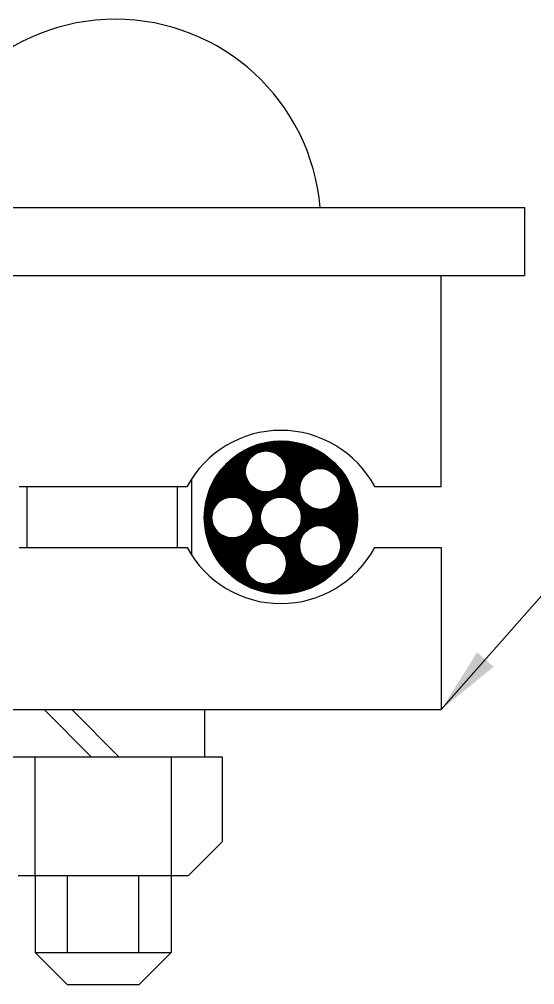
# Model space of a CAD drawing. Extents: x 289.68 to 298.89, y 147.27 to 156.69.
# Drawn here: x 292.498 to 293.271, y 149.174 to 150.62 of the extents above; entities that cross this region are included whole.
import ezdxf

# ---------------------------------------------------------------- set-up
doc = ezdxf.new("R2010")
doc.units = 0
doc.header["$MEASUREMENT"] = 0
doc.layers.add('DETALHES', color=4, linetype='CONTINUOUS')
doc.styles.add('ROMANS', font='romans.shx', dxfattribs={"height": 0.12})
doc.dimstyles.new('TEXTO', dxfattribs={"dimtxt": 0.1, "dimasz": 0.1, "dimexe": 0.1, "dimexo": 0.3, "dimgap": 0.05, "dimtad": 1, "dimdec": 4, "dimtxsty": 'ROMANS', "dimcen": 2.5, "dimclrd": 1, "dimclre": 1, "dimclrt": 3, "dimazin": 3, "dimtfac": 1, "dimtdec": 4, "dimtmove": 0, "dimatfit": 3, "dimtvp": 1, "dimtolj": 1, "dimtzin": 0})

msp = doc.modelspace()

# ---------------------------------------------------------------- linework, layer by layer
at = {"layer": 'DETALHES', "color": 3}
for p, q in [((291.8504, 150.3382), (293.2555, 150.3382)), ((293.2555, 150.3382), (293.2555, 150.2362)), ((291.7484, 150.2362), (293.2555, 150.2362)), ((293.1307, 149.9201), (293.1307, 150.2362)), ((292.7564, 149.9311), (292.7564, 149.818)), ((292.4985, 149.9201), (292.75, 149.9201)), ((293.031, 149.9201), (293.1307, 149.9201)), ((292.4985, 149.829), (292.75, 149.829)), ((293.031, 149.829), (293.1307, 149.829)), ((293.1307, 149.829), (293.1307, 149.5859)), ((292.1177, 149.5859), (293.1307, 149.5859)), ((292.7767, 149.5153), (292.7767, 149.5859)), ((292.4457, 149.5153), (292.8027, 149.5153)), ((292.5222, 149.3368), (292.5222, 149.5153)), ((292.7262, 149.5153), (292.7262, 149.3368)), ((292.8027, 149.5153), (292.8027, 149.3878)), ((292.7517, 149.3368), (292.8027, 149.3878)), ((292.7517, 149.3368), (292.4967, 149.3368)), ((292.5222, 149.3368), (292.5222, 149.2221)), ((292.7262, 149.3368), (292.7262, 149.2221)), ((292.5222, 149.2221), (292.7262, 149.2221)), ((292.5222, 149.2221), (292.5707, 149.1736)), ((292.6778, 149.1736), (292.7262, 149.2221)), ((292.6778, 149.1736), (292.5707, 149.1736))]:
    msp.add_line(p, q, dxfattribs=at)
at = {"layer": 'DETALHES', "color": 1}
for p, q in [((292.7781, 149.8969), (292.8673, 149.9862)), ((292.7785, 149.8986), (292.8657, 149.9858)), ((292.7789, 149.9003), (292.864, 149.9854)), ((292.7793, 149.9021), (292.8622, 149.985)), ((292.7798, 149.9038), (292.8604, 149.9845)), ((292.7803, 149.9057), (292.8586, 149.984)), ((292.7808, 149.9076), (292.8567, 149.9834)), ((292.7815, 149.9095), (292.8548, 149.9828)), ((292.7821, 149.9115), (292.8528, 149.9822)), ((292.7829, 149.9135), (292.8508, 149.9814)), ((292.7837, 149.9156), (292.8487, 149.9806)), ((292.7846, 149.9178), (292.8464, 149.9797)), ((292.8503, 149.9679), (292.869, 149.9865)), ((292.8538, 149.97), (292.8706, 149.9868)), ((292.8563, 149.9711), (292.8722, 149.9871)), ((292.8584, 149.9719), (292.8737, 149.9873)), ((292.8602, 149.9725), (292.8753, 149.9875)), ((292.8619, 149.9729), (292.8768, 149.9877)), ((292.8635, 149.9732), (292.8783, 149.9879)), ((292.865, 149.9733), (292.8797, 149.988)), ((292.8665, 149.9735), (292.8812, 149.9881)), ((292.8678, 149.9735), (292.8826, 149.9883)), ((292.8691, 149.9735), (292.884, 149.9883)), ((292.8704, 149.9734), (292.8854, 149.9884)), ((292.8716, 149.9733), (292.8867, 149.9885)), ((292.8727, 149.9731), (292.8881, 149.9885)), ((292.8738, 149.9729), (292.8894, 149.9885)), ((292.8749, 149.9727), (292.8907, 149.9885)), ((292.876, 149.9724), (292.892, 149.9885)), ((292.877, 149.9722), (292.8933, 149.9885)), ((292.878, 149.9718), (292.8946, 149.9885)), ((292.879, 149.9715), (292.8959, 149.9884)), ((292.8799, 149.9711), (292.8971, 149.9883)), ((292.8808, 149.9707), (292.8984, 149.9883)), ((292.8817, 149.9703), (292.8996, 149.9882)), ((292.8826, 149.9698), (292.9008, 149.9881)), ((292.8834, 149.9694), (292.902, 149.988)), ((292.8842, 149.9689), (292.9032, 149.9878)), ((292.885, 149.9684), (292.9044, 149.9877)), ((292.8858, 149.9678), (292.9055, 149.9875)), ((292.8866, 149.9673), (292.9067, 149.9874)), ((292.8873, 149.9667), (292.9078, 149.9872)), ((292.888, 149.9661), (292.909, 149.987)), ((292.8887, 149.9655), (292.9101, 149.9868)), ((292.8894, 149.9648), (292.9112, 149.9866)), ((292.89, 149.9642), (292.9123, 149.9864)), ((292.8907, 149.9635), (292.9134, 149.9862)), ((292.8913, 149.9628), (292.9145, 149.986)), ((292.8919, 149.9621), (292.9156, 149.9858)), ((292.8925, 149.9613), (292.9166, 149.9855)), ((292.893, 149.9606), (292.9177, 149.9853)), ((292.8936, 149.9598), (292.9188, 149.985)), ((292.8941, 149.959), (292.9198, 149.9847)), ((292.8946, 149.9582), (292.9208, 149.9844)), ((292.895, 149.9573), (292.9219, 149.9842)), ((292.8955, 149.9565), (292.9229, 149.9839)), ((292.8959, 149.9556), (292.9239, 149.9836)), ((292.8963, 149.9546), (292.9249, 149.9832)), ((292.8967, 149.9537), (292.9259, 149.9829)), ((292.897, 149.9527), (292.9269, 149.9826)), ((292.8973, 149.9517), (292.9279, 149.9823)), ((292.8976, 149.9507), (292.9288, 149.9819)), ((292.8979, 149.9497), (292.9298, 149.9816)), ((292.8981, 149.9486), (292.9308, 149.9812)), ((292.8983, 149.9474), (292.9317, 149.9809)), ((292.8985, 149.9463), (292.9327, 149.9805)), ((292.8986, 149.9451), (292.9336, 149.9801)), ((292.8986, 149.9438), (292.9345, 149.9797)), ((292.7855, 149.9201), (292.8441, 149.9787)), ((292.7866, 149.9226), (292.8417, 149.9776)), ((292.7879, 149.9251), (292.8392, 149.9764)), ((292.7893, 149.9278), (292.8365, 149.975)), ((292.7909, 149.9308), (292.8335, 149.9734)), ((292.7928, 149.934), (292.8303, 149.9714)), ((292.7952, 149.9377), (292.8266, 149.9691)), ((292.7984, 149.9422), (292.8221, 149.9659)), ((292.848, 149.8788), (292.9444, 149.9751)), ((292.8482, 149.8776), (292.9452, 149.9746)), ((292.8483, 149.8764), (292.9461, 149.9742)), ((292.8484, 149.8752), (292.9469, 149.9737)), ((292.8742, 149.8997), (292.9478, 149.9732)), ((292.8771, 149.9013), (292.9486, 149.9727)), ((292.8795, 149.9023), (292.9494, 149.9723)), ((292.8815, 149.903), (292.9502, 149.9718)), ((292.8833, 149.9035), (292.951, 149.9713)), ((292.885, 149.9039), (292.9519, 149.9708)), ((292.8865, 149.9041), (292.9527, 149.9702)), ((292.888, 149.9043), (292.9535, 149.9697)), ((292.8894, 149.9044), (292.9542, 149.9692)), ((292.8907, 149.9044), (292.955, 149.9687)), ((292.892, 149.9043), (292.9558, 149.9681)), ((292.8927, 149.9247), (292.9435, 149.9756)), ((292.8932, 149.9043), (292.9566, 149.9676)), ((292.895, 149.9283), (292.9426, 149.976)), ((292.8962, 149.9309), (292.9418, 149.9764)), ((292.897, 149.933), (292.9409, 149.9769)), ((292.8976, 149.9349), (292.94, 149.9773)), ((292.898, 149.9366), (292.9391, 149.9777)), ((292.8983, 149.9382), (292.9382, 149.9781)), ((292.8985, 149.9397), (292.9373, 149.9786)), ((292.8986, 149.9425), (292.9355, 149.9794)), ((292.8986, 149.9412), (292.9364, 149.979)), ((292.9321, 149.9418), (292.9574, 149.967)), ((292.9353, 149.9437), (292.9581, 149.9665)), ((292.9378, 149.9448), (292.9589, 149.9659)), ((292.9398, 149.9456), (292.9596, 149.9654)), ((292.7768, 149.889), (292.8385, 149.9507)), ((292.777, 149.8906), (292.839, 149.9526)), ((292.7772, 149.8921), (292.8398, 149.9547)), ((292.7775, 149.8937), (292.841, 149.9572)), ((292.7778, 149.8953), (292.8431, 149.9606)), ((292.8037, 149.9488), (292.8155, 149.9606)), ((292.9417, 149.9461), (292.9604, 149.9648)), ((292.9434, 149.9465), (292.9611, 149.9642)), ((292.945, 149.9468), (292.9618, 149.9637)), ((292.9465, 149.947), (292.9626, 149.9631)), ((292.9479, 149.9471), (292.9633, 149.9625)), ((292.9492, 149.9471), (292.964, 149.9619)), ((292.9505, 149.9471), (292.9647, 149.9613)), ((292.9518, 149.947), (292.9654, 149.9607)), ((292.953, 149.9469), (292.9661, 149.9601)), ((292.9541, 149.9467), (292.9668, 149.9595)), ((292.9552, 149.9465), (292.9675, 149.9588)), ((292.9563, 149.9463), (292.9682, 149.9582)), ((292.9574, 149.946), (292.9689, 149.9576)), ((292.9584, 149.9457), (292.9696, 149.9569)), ((292.9594, 149.9454), (292.9703, 149.9563)), ((292.9603, 149.945), (292.9709, 149.9556)), ((292.9613, 149.9447), (292.9716, 149.955)), ((292.9622, 149.9443), (292.9722, 149.9543)), ((292.9631, 149.9438), (292.9729, 149.9537)), ((292.9639, 149.9434), (292.9735, 149.953)), ((292.9648, 149.9429), (292.9742, 149.9523)), ((292.9656, 149.9424), (292.9748, 149.9516)), ((292.9664, 149.9419), (292.9754, 149.9509)), ((292.7758, 149.8775), (292.8377, 149.9394)), ((292.7758, 149.8762), (292.8378, 149.9382)), ((292.7759, 149.8803), (292.8375, 149.9418)), ((292.7759, 149.8789), (292.8375, 149.9406)), ((292.776, 149.8817), (292.8375, 149.9431)), ((292.7761, 149.8831), (292.8375, 149.9445)), ((292.7763, 149.8846), (292.8376, 149.9459)), ((292.7764, 149.886), (292.8378, 149.9474)), ((292.7766, 149.8875), (292.8381, 149.949)), ((292.7979, 149.897), (292.838, 149.9371)), ((292.9672, 149.9413), (292.9761, 149.9503)), ((292.9679, 149.9408), (292.9767, 149.9496)), ((292.9686, 149.9402), (292.9773, 149.9489)), ((292.9694, 149.9396), (292.9779, 149.9481)), ((292.9701, 149.939), (292.9785, 149.9474)), ((292.9707, 149.9383), (292.9791, 149.9467)), ((292.9714, 149.9377), (292.9797, 149.946)), ((292.972, 149.937), (292.9803, 149.9453)), ((292.9726, 149.9363), (292.9809, 149.9445)), ((292.9732, 149.9356), (292.9814, 149.9438)), ((292.9738, 149.9348), (292.982, 149.943)), ((292.9743, 149.9341), (292.9826, 149.9423)), ((292.9749, 149.9333), (292.9831, 149.9415)), ((292.9754, 149.9325), (292.9837, 149.9408)), ((292.9759, 149.9317), (292.9842, 149.94)), ((292.9763, 149.9308), (292.9848, 149.9392)), ((292.9768, 149.9299), (292.9853, 149.9385)), ((292.9772, 149.9291), (292.9858, 149.9377)), ((292.9776, 149.9281), (292.9863, 149.9369)), ((292.8024, 149.9002), (292.8382, 149.936)), ((292.8052, 149.9016), (292.8385, 149.935)), ((292.8074, 149.9025), (292.8388, 149.9339)), ((292.8093, 149.9032), (292.8391, 149.933)), ((292.8111, 149.9036), (292.8395, 149.932)), ((292.8127, 149.9039), (292.8398, 149.931)), ((292.8143, 149.9042), (292.8402, 149.9301)), ((292.8157, 149.9043), (292.8407, 149.9292)), ((292.8171, 149.9044), (292.8411, 149.9284)), ((292.8184, 149.9044), (292.8416, 149.9275)), ((292.8197, 149.9043), (292.8421, 149.9267)), ((292.8209, 149.9042), (292.8426, 149.9259)), ((292.8221, 149.9041), (292.8431, 149.9251)), ((292.8232, 149.9039), (292.8437, 149.9244)), ((292.8243, 149.9037), (292.8443, 149.9236)), ((292.8254, 149.9034), (292.8449, 149.9229)), ((292.8264, 149.9032), (292.8455, 149.9222)), ((292.8944, 149.9041), (292.924, 149.9337)), ((292.8956, 149.904), (292.9221, 149.9305)), ((292.8967, 149.9037), (292.921, 149.928)), ((292.8978, 149.9035), (292.9202, 149.926)), ((292.8988, 149.9032), (292.9197, 149.9241)), ((292.8998, 149.9029), (292.9193, 149.9224)), ((292.9773, 149.9042), (292.9948, 149.9217)), ((292.978, 149.9272), (292.9869, 149.9361)), ((292.9782, 149.9064), (292.9944, 149.9226)), ((292.9783, 149.9262), (292.9874, 149.9353)), ((292.9786, 149.9252), (292.9879, 149.9345)), ((292.9788, 149.9083), (292.994, 149.9234)), ((292.9789, 149.9242), (292.9884, 149.9337)), ((292.9792, 149.9231), (292.9889, 149.9328)), ((292.9792, 149.91), (292.9935, 149.9243)), ((292.9794, 149.922), (292.9894, 149.932)), ((292.9795, 149.9116), (292.9931, 149.9252)), ((292.9796, 149.9209), (292.9899, 149.9312)), ((292.9797, 149.9197), (292.9903, 149.9304)), ((292.9797, 149.9132), (292.9926, 149.9261)), ((292.9798, 149.9185), (292.9908, 149.9295)), ((292.9798, 149.9146), (292.9922, 149.9269)), ((292.9799, 149.9173), (292.9913, 149.9287)), ((292.9799, 149.916), (292.9917, 149.9278)), ((292.5105, 149.829), (292.5105, 149.9201)), ((292.7356, 149.829), (292.7356, 149.9201)), ((292.8274, 149.9028), (292.8461, 149.9216)), ((292.8284, 149.9025), (292.8468, 149.9209)), ((292.8293, 149.9021), (292.8475, 149.9203)), ((292.8303, 149.9017), (292.8482, 149.9196)), ((292.8312, 149.9013), (292.8489, 149.919)), ((292.832, 149.9009), (292.8496, 149.9185)), ((292.8329, 149.9004), (292.8504, 149.9179)), ((292.8337, 149.8999), (292.8512, 149.9174)), ((292.8345, 149.8994), (292.852, 149.9169)), ((292.8353, 149.8989), (292.8528, 149.9164)), ((292.8361, 149.8984), (292.8536, 149.9159)), ((292.8368, 149.8978), (292.8545, 149.9155)), ((292.8375, 149.8972), (292.8554, 149.915)), ((292.8382, 149.8966), (292.8563, 149.9146)), ((292.8389, 149.8959), (292.8572, 149.9143)), ((292.8396, 149.8953), (292.8582, 149.9139)), ((292.8402, 149.8946), (292.8592, 149.9136)), ((292.8409, 149.8939), (292.8602, 149.9133)), ((292.8415, 149.8932), (292.8613, 149.9131)), ((292.842, 149.8925), (292.8624, 149.9128)), ((292.8426, 149.8917), (292.8635, 149.9126)), ((292.8431, 149.891), (292.8647, 149.9125)), ((292.8437, 149.8902), (292.8659, 149.9124)), ((292.8442, 149.8894), (292.8671, 149.9123)), ((292.8446, 149.8885), (292.8684, 149.9123)), ((292.8451, 149.8877), (292.8698, 149.9123)), ((292.8455, 149.8868), (292.8712, 149.9125)), ((292.8459, 149.8859), (292.8727, 149.9127)), ((292.8463, 149.8849), (292.8743, 149.9129)), ((292.8467, 149.884), (292.8761, 149.9134)), ((292.847, 149.883), (292.8779, 149.9139)), ((292.8473, 149.882), (292.8801, 149.9148)), ((292.8476, 149.8809), (292.8826, 149.916)), ((292.8478, 149.8799), (292.8862, 149.9183)), ((292.9008, 149.9026), (292.919, 149.9208)), ((292.9017, 149.9022), (292.9188, 149.9193)), ((292.9027, 149.9019), (292.9187, 149.9179)), ((292.9036, 149.9014), (292.9187, 149.9166)), ((292.9045, 149.901), (292.9187, 149.9153)), ((292.9053, 149.9006), (292.9188, 149.914)), ((292.9062, 149.9001), (292.9189, 149.9128)), ((292.907, 149.8996), (292.9191, 149.9117)), ((292.9078, 149.899), (292.9193, 149.9106)), ((292.9085, 149.8985), (292.9195, 149.9095)), ((292.9093, 149.8979), (292.9198, 149.9084)), ((292.91, 149.8974), (292.9201, 149.9074)), ((292.9354, 149.8583), (292.996, 149.9189)), ((292.9378, 149.8594), (292.9964, 149.918)), ((292.9399, 149.8602), (292.9968, 149.9171)), ((292.9417, 149.8607), (292.9972, 149.9161)), ((292.9434, 149.8611), (292.9975, 149.9152)), ((292.945, 149.8614), (292.9979, 149.9142)), ((292.9465, 149.8615), (292.9982, 149.9133)), ((292.9479, 149.8616), (292.9986, 149.9123)), ((292.9493, 149.8617), (292.9989, 149.9113)), ((292.9505, 149.8616), (292.9993, 149.9104)), ((292.9518, 149.8616), (292.9996, 149.9094)), ((292.953, 149.8614), (292.9999, 149.9084)), ((292.9541, 149.8613), (293.0002, 149.9074)), ((292.9734, 149.8976), (292.9956, 149.9198)), ((292.976, 149.9016), (292.9952, 149.9208)), ((292.7758, 149.8749), (292.7947, 149.8938)), ((292.9107, 149.8968), (292.9204, 149.9064)), ((292.9114, 149.8961), (292.9208, 149.9055)), ((292.9121, 149.8955), (292.9211, 149.9045)), ((292.9127, 149.8948), (292.9215, 149.9036)), ((292.9134, 149.8941), (292.922, 149.9027)), ((292.914, 149.8934), (292.9224, 149.9019)), ((292.9146, 149.8927), (292.9229, 149.901)), ((292.9151, 149.892), (292.9234, 149.9002)), ((292.9157, 149.8912), (292.9239, 149.8994)), ((292.9162, 149.8904), (292.9244, 149.8986)), ((292.9167, 149.8896), (292.925, 149.8979)), ((292.9172, 149.8888), (292.9256, 149.8972)), ((292.9177, 149.8879), (292.9262, 149.8964)), ((292.9181, 149.887), (292.9268, 149.8957)), ((292.9185, 149.8861), (292.9275, 149.8951)), ((292.9189, 149.8852), (292.9281, 149.8944)), ((292.9193, 149.8843), (292.9288, 149.8938)), ((292.9196, 149.8833), (292.9295, 149.8932)), ((292.9552, 149.8611), (293.0005, 149.9064)), ((292.9563, 149.8608), (293.0008, 149.9053)), ((292.9574, 149.8606), (293.0011, 149.9043)), ((292.9584, 149.8603), (293.0014, 149.9033)), ((292.9594, 149.86), (293.0017, 149.9022)), ((292.9603, 149.8596), (293.0019, 149.9012)), ((292.9613, 149.8592), (293.0022, 149.9001)), ((292.9622, 149.8588), (293.0024, 149.8991)), ((292.9631, 149.8584), (293.0027, 149.898)), ((292.9639, 149.8579), (293.0029, 149.8969)), ((292.9648, 149.8575), (293.0031, 149.8958)), ((292.9656, 149.857), (293.0033, 149.8947)), ((292.9664, 149.8564), (293.0035, 149.8936)), ((292.7758, 149.8735), (292.7914, 149.8892)), ((292.7758, 149.8722), (292.79, 149.8865)), ((292.7758, 149.8709), (292.7891, 149.8842)), ((292.7758, 149.8697), (292.7884, 149.8823)), ((292.7759, 149.8684), (292.788, 149.8805)), ((292.7759, 149.8672), (292.7877, 149.8789)), ((292.8475, 149.8664), (292.8604, 149.8793)), ((292.8479, 149.8681), (292.8608, 149.881)), ((292.8482, 149.8697), (292.8613, 149.8828)), ((292.8483, 149.8712), (292.862, 149.8848)), ((292.8484, 149.8739), (292.8646, 149.8901)), ((292.8484, 149.8726), (292.863, 149.8871)), ((292.8886, 149.8273), (292.9473, 149.886)), ((292.8893, 149.8267), (292.9485, 149.8859)), ((292.89, 149.826), (292.9498, 149.8859)), ((292.8906, 149.8253), (292.9512, 149.886)), ((292.8912, 149.8247), (292.9526, 149.8861)), ((292.8918, 149.8239), (292.9542, 149.8863)), ((292.8924, 149.8232), (292.9558, 149.8866)), ((292.893, 149.8224), (292.9575, 149.887)), ((292.8935, 149.8217), (292.9594, 149.8876)), ((292.894, 149.8209), (292.9616, 149.8885)), ((292.8945, 149.82), (292.9642, 149.8898)), ((292.9128, 149.8528), (292.9461, 149.8861)), ((292.9168, 149.8581), (292.9449, 149.8862)), ((292.9183, 149.8609), (292.9438, 149.8864)), ((292.9192, 149.8632), (292.9427, 149.8866)), ((292.9199, 149.8823), (292.9302, 149.8926)), ((292.9199, 149.8651), (292.9416, 149.8869)), ((292.9202, 149.8812), (292.931, 149.892)), ((292.9203, 149.8669), (292.9406, 149.8872)), ((292.9204, 149.8802), (292.9317, 149.8915)), ((292.9206, 149.8791), (292.9325, 149.8909)), ((292.9207, 149.8686), (292.9396, 149.8875)), ((292.9208, 149.8779), (292.9333, 149.8904)), ((292.9209, 149.8701), (292.9386, 149.8878)), ((292.921, 149.8768), (292.9341, 149.8899)), ((292.921, 149.8716), (292.9377, 149.8882)), ((292.9211, 149.8755), (292.935, 149.8895)), ((292.9211, 149.8743), (292.9359, 149.889)), ((292.9211, 149.8729), (292.9367, 149.8886)), ((292.9322, 149.8564), (292.9682, 149.8924)), ((292.9672, 149.8559), (293.0037, 149.8925)), ((292.9679, 149.8553), (293.0039, 149.8913)), ((292.9687, 149.8548), (293.0041, 149.8902)), ((292.9694, 149.8542), (293.0042, 149.889)), ((292.9701, 149.8535), (293.0044, 149.8879)), ((292.9707, 149.8529), (293.0045, 149.8867)), ((292.9714, 149.8522), (293.0047, 149.8855)), ((292.972, 149.8516), (293.0048, 149.8843)), ((292.9726, 149.8509), (293.0049, 149.8831)), ((292.9732, 149.8501), (293.005, 149.8819)), ((292.9738, 149.8494), (293.0051, 149.8806)), ((292.9744, 149.8486), (293.0051, 149.8794)), ((292.776, 149.8659), (292.7874, 149.8773)), ((292.7761, 149.8647), (292.7873, 149.8759)), ((292.7762, 149.8635), (292.7872, 149.8745)), ((292.7763, 149.8623), (292.7872, 149.8732)), ((292.7765, 149.8611), (292.7873, 149.8719)), ((292.7766, 149.8599), (292.7874, 149.8707)), ((292.7767, 149.8588), (292.7875, 149.8695)), ((292.7769, 149.8576), (292.7877, 149.8684)), ((292.7771, 149.8565), (292.7879, 149.8673)), ((292.7773, 149.8553), (292.7882, 149.8662)), ((292.7774, 149.8542), (292.7885, 149.8652)), ((292.7776, 149.8531), (292.7888, 149.8642)), ((292.7962, 149.8085), (292.8599, 149.8723)), ((292.7967, 149.8077), (292.86, 149.871)), ((292.7972, 149.8069), (292.8602, 149.8699)), ((292.7978, 149.8062), (292.8603, 149.8687)), ((292.7983, 149.8054), (292.8605, 149.8676)), ((292.7989, 149.8047), (292.8608, 149.8665)), ((292.7995, 149.8039), (292.8611, 149.8655)), ((292.8001, 149.8032), (292.8614, 149.8645)), ((292.8435, 149.8572), (292.8599, 149.8735)), ((292.8453, 149.8602), (292.8599, 149.8749)), ((292.8463, 149.8626), (292.86, 149.8763)), ((292.847, 149.8646), (292.8602, 149.8778)), ((292.9749, 149.8478), (293.0052, 149.8781)), ((292.9754, 149.847), (293.0052, 149.8769)), ((292.9759, 149.8462), (293.0052, 149.8756)), ((292.9764, 149.8454), (293.0053, 149.8743)), ((292.9768, 149.8445), (293.0053, 149.873)), ((292.9772, 149.8436), (293.0052, 149.8716)), ((292.9776, 149.8427), (293.0052, 149.8703)), ((292.978, 149.8417), (293.0052, 149.8689)), ((292.9783, 149.8408), (293.0051, 149.8675)), ((292.9786, 149.8398), (293.005, 149.8661)), ((292.9789, 149.8387), (293.0049, 149.8647)), ((292.7778, 149.852), (292.7891, 149.8632)), ((292.7781, 149.8509), (292.7895, 149.8623)), ((292.7783, 149.8498), (292.7899, 149.8614)), ((292.7785, 149.8487), (292.7903, 149.8605)), ((292.7788, 149.8476), (292.7907, 149.8596)), ((292.779, 149.8466), (292.7912, 149.8587)), ((292.7793, 149.8455), (292.7917, 149.8579)), ((292.7796, 149.8445), (292.7922, 149.8571)), ((292.7798, 149.8434), (292.7927, 149.8563)), ((292.7801, 149.8424), (292.7933, 149.8555)), ((292.7804, 149.8414), (292.7938, 149.8548)), ((292.7807, 149.8404), (292.7944, 149.8541)), ((292.781, 149.8394), (292.795, 149.8534)), ((292.7814, 149.8384), (292.7957, 149.8527)), ((292.7817, 149.8374), (292.7963, 149.852)), ((292.782, 149.8364), (292.797, 149.8514)), ((292.7824, 149.8354), (292.7977, 149.8508)), ((292.7827, 149.8345), (292.7984, 149.8502)), ((292.7831, 149.8335), (292.7991, 149.8496)), ((292.8006, 149.8024), (292.8617, 149.8635)), ((292.8012, 149.8017), (292.862, 149.8625)), ((292.8018, 149.801), (292.8624, 149.8616)), ((292.8024, 149.8003), (292.8628, 149.8607)), ((292.803, 149.7995), (292.8633, 149.8598)), ((292.8036, 149.7988), (292.8637, 149.859)), ((292.8042, 149.7981), (292.8642, 149.8581)), ((292.8048, 149.7974), (292.8647, 149.8573)), ((292.8055, 149.7967), (292.8652, 149.8565)), ((292.8061, 149.7961), (292.8658, 149.8558)), ((292.8067, 149.7954), (292.8663, 149.855)), ((292.8074, 149.7947), (292.8669, 149.8543)), ((292.808, 149.794), (292.8675, 149.8536)), ((292.8086, 149.7934), (292.8682, 149.8529)), ((292.8093, 149.7927), (292.8688, 149.8522)), ((292.81, 149.792), (292.8695, 149.8516)), ((292.8106, 149.7914), (292.8702, 149.8509)), ((292.8497, 149.8291), (292.8709, 149.8503)), ((292.8534, 149.8315), (292.8716, 149.8497)), ((292.8879, 149.8279), (292.9115, 149.8515)), ((292.9792, 149.8377), (293.0048, 149.8633)), ((292.9794, 149.8366), (293.0046, 149.8618)), ((292.9796, 149.8355), (293.0045, 149.8603)), ((292.9797, 149.8343), (293.0043, 149.8588)), ((292.9797, 149.8277), (293.003, 149.8509)), ((292.9798, 149.8331), (293.0041, 149.8573)), ((292.9798, 149.8291), (293.0033, 149.8526)), ((292.9799, 149.8318), (293.0038, 149.8558)), ((292.9799, 149.8305), (293.0036, 149.8542)), ((292.7834, 149.8326), (292.7999, 149.849)), ((292.7838, 149.8316), (292.8006, 149.8485)), ((292.7842, 149.8307), (292.8014, 149.8479)), ((292.7845, 149.8297), (292.8022, 149.8474)), ((292.7849, 149.8288), (292.8031, 149.847)), ((292.7853, 149.8279), (292.8039, 149.8465)), ((292.7857, 149.827), (292.8048, 149.8461)), ((292.7861, 149.8261), (292.8057, 149.8457)), ((292.7866, 149.8252), (292.8067, 149.8453)), ((292.787, 149.8243), (292.8076, 149.8449)), ((292.7874, 149.8234), (292.8086, 149.8446)), ((292.7878, 149.8225), (292.8096, 149.8443)), ((292.7883, 149.8216), (292.8107, 149.844)), ((292.7887, 149.8208), (292.8117, 149.8438)), ((292.7892, 149.8199), (292.8129, 149.8436)), ((292.7896, 149.8191), (292.814, 149.8434)), ((292.7901, 149.8182), (292.8152, 149.8433)), ((292.7906, 149.8174), (292.8164, 149.8432)), ((292.7911, 149.8165), (292.8177, 149.8432)), ((292.7915, 149.8157), (292.819, 149.8432)), ((292.792, 149.8149), (292.8204, 149.8433)), ((292.7925, 149.8141), (292.8219, 149.8435)), ((292.793, 149.8132), (292.8235, 149.8437)), ((292.7935, 149.8124), (292.8252, 149.8441)), ((292.794, 149.8116), (292.827, 149.8446)), ((292.7946, 149.8108), (292.829, 149.8453)), ((292.7951, 149.81), (292.8314, 149.8463)), ((292.7956, 149.8093), (292.8344, 149.8481)), ((292.8559, 149.8328), (292.8723, 149.8492)), ((292.8581, 149.8336), (292.8731, 149.8486)), ((292.86, 149.8342), (292.8739, 149.8481)), ((292.8617, 149.8346), (292.8747, 149.8476)), ((292.8633, 149.8349), (292.8755, 149.8471)), ((292.8648, 149.8351), (292.8764, 149.8466)), ((292.8663, 149.8352), (292.8773, 149.8462)), ((292.8676, 149.8353), (292.8782, 149.8458)), ((292.8689, 149.8352), (292.8791, 149.8454)), ((292.8702, 149.8352), (292.88, 149.845)), ((292.8714, 149.8351), (292.881, 149.8447)), ((292.8726, 149.8349), (292.882, 149.8444)), ((292.8737, 149.8347), (292.8831, 149.8441)), ((292.8748, 149.8345), (292.8841, 149.8439)), ((292.8758, 149.8343), (292.8852, 149.8436)), ((292.8769, 149.834), (292.8864, 149.8435)), ((292.8779, 149.8336), (292.8875, 149.8433)), ((292.8788, 149.8333), (292.8888, 149.8432)), ((292.8798, 149.8329), (292.89, 149.8432)), ((292.8807, 149.8325), (292.8913, 149.8432)), ((292.8816, 149.8321), (292.8927, 149.8433)), ((292.8824, 149.8317), (292.8942, 149.8434)), ((292.8833, 149.8312), (292.8957, 149.8436)), ((292.8841, 149.8307), (292.8974, 149.844)), ((292.8849, 149.8302), (292.8992, 149.8444)), ((292.8857, 149.8297), (292.9011, 149.8451)), ((292.8865, 149.8291), (292.9034, 149.846)), ((292.8872, 149.8285), (292.9062, 149.8475)), ((292.895, 149.8192), (292.9239, 149.8482)), ((292.8954, 149.8183), (292.922, 149.845)), ((292.8958, 149.8175), (292.9209, 149.8425)), ((292.8962, 149.8165), (292.9202, 149.8405)), ((292.8966, 149.8156), (292.9197, 149.8386)), ((292.897, 149.8146), (292.9193, 149.8369)), ((292.8973, 149.8136), (292.919, 149.8354)), ((292.9278, 149.7653), (292.999, 149.8365)), ((292.9733, 149.8121), (292.9997, 149.8385)), ((292.976, 149.8161), (293.0003, 149.8404)), ((292.9773, 149.8187), (293.0008, 149.8422)), ((292.9782, 149.8209), (293.0013, 149.8441)), ((292.9788, 149.8228), (293.0018, 149.8458)), ((292.9792, 149.8246), (293.0022, 149.8476)), ((292.9795, 149.8262), (293.0026, 149.8493)), ((292.8113, 149.7908), (292.8436, 149.823)), ((292.8976, 149.8126), (292.9188, 149.8339)), ((292.8979, 149.8116), (292.9187, 149.8325)), ((292.898, 149.7986), (292.9204, 149.821)), ((292.8981, 149.8105), (292.9187, 149.8311)), ((292.8983, 149.8094), (292.9187, 149.8298)), ((292.8983, 149.8002), (292.9201, 149.822)), ((292.8984, 149.8082), (292.9188, 149.8286)), ((292.8985, 149.8017), (292.9198, 149.823)), ((292.8986, 149.807), (292.9189, 149.8274)), ((292.8986, 149.8058), (292.9191, 149.8262)), ((292.8986, 149.8045), (292.9193, 149.8251)), ((292.8986, 149.8031), (292.9195, 149.824)), ((292.9298, 149.766), (292.9983, 149.8345)), ((292.9319, 149.7668), (292.9975, 149.8323)), ((292.9341, 149.7676), (292.9966, 149.8302)), ((292.9364, 149.7686), (292.9957, 149.8279)), ((292.9388, 149.7697), (292.9946, 149.8255)), ((292.9413, 149.7709), (292.9934, 149.823)), ((292.812, 149.7901), (292.8412, 149.8193)), ((292.8127, 149.7895), (292.84, 149.8168)), ((292.8133, 149.7889), (292.8391, 149.8146)), ((292.814, 149.7882), (292.8385, 149.8127)), ((292.8147, 149.7876), (292.8381, 149.811)), ((292.8154, 149.787), (292.8378, 149.8094)), ((292.8161, 149.7864), (292.8376, 149.8079)), ((292.8169, 149.7858), (292.8375, 149.8064)), ((292.8685, 149.7612), (292.9229, 149.8156)), ((292.8696, 149.761), (292.9234, 149.8148)), ((292.8707, 149.7607), (292.9239, 149.814)), ((292.8718, 149.7606), (292.9245, 149.8132)), ((292.873, 149.7604), (292.925, 149.8124)), ((292.8741, 149.7602), (292.9256, 149.8117)), ((292.8753, 149.76), (292.9262, 149.811)), ((292.8764, 149.7599), (292.9268, 149.8103)), ((292.8776, 149.7598), (292.9275, 149.8096)), ((292.8788, 149.7596), (292.9281, 149.809)), ((292.88, 149.7595), (292.9288, 149.8083)), ((292.8812, 149.7594), (292.9295, 149.8077)), ((292.8824, 149.7593), (292.9302, 149.8071)), ((292.8836, 149.7592), (292.931, 149.8066)), ((292.8849, 149.7592), (292.9317, 149.806)), ((292.8931, 149.7871), (292.9224, 149.8164)), ((292.8952, 149.7905), (292.922, 149.8173)), ((292.8963, 149.7929), (292.9215, 149.8182)), ((292.8971, 149.795), (292.9211, 149.8191)), ((292.8977, 149.7969), (292.9208, 149.82)), ((292.9258, 149.7646), (292.9683, 149.8071)), ((292.944, 149.7723), (292.992, 149.8203)), ((292.9469, 149.7738), (292.9904, 149.8174)), ((292.9501, 149.7757), (292.9886, 149.8142)), ((292.9536, 149.778), (292.9863, 149.8106)), ((292.9579, 149.7809), (292.9834, 149.8064)), ((292.8176, 149.7852), (292.8375, 149.8051)), ((292.8183, 149.7846), (292.8375, 149.8038)), ((292.819, 149.784), (292.8375, 149.8025)), ((292.8198, 149.7834), (292.8376, 149.8013)), ((292.8205, 149.7829), (292.8378, 149.8001)), ((292.8212, 149.7823), (292.838, 149.799)), ((292.822, 149.7817), (292.8382, 149.7979)), ((292.8227, 149.7812), (292.8385, 149.7969)), ((292.8235, 149.7806), (292.8387, 149.7958)), ((292.8243, 149.7801), (292.8391, 149.7949)), ((292.8251, 149.7795), (292.8394, 149.7939)), ((292.8258, 149.779), (292.8398, 149.7929)), ((292.8266, 149.7785), (292.8402, 149.792)), ((292.8862, 149.7591), (292.9325, 149.8055)), ((292.8874, 149.7591), (292.9333, 149.805)), ((292.8887, 149.759), (292.9341, 149.8045)), ((292.89, 149.759), (292.935, 149.804)), ((292.8913, 149.759), (292.9359, 149.8036)), ((292.8927, 149.759), (292.9368, 149.8031)), ((292.894, 149.7591), (292.9377, 149.8028)), ((292.8954, 149.7591), (292.9386, 149.8024)), ((292.8968, 149.7592), (292.9396, 149.802)), ((292.8982, 149.7593), (292.9406, 149.8017)), ((292.8996, 149.7594), (292.9416, 149.8014)), ((292.901, 149.7595), (292.9427, 149.8012)), ((292.9025, 149.7597), (292.9438, 149.801)), ((292.904, 149.7598), (292.9449, 149.8008)), ((292.9055, 149.76), (292.9461, 149.8006)), ((292.907, 149.7602), (292.9473, 149.8005)), ((292.9085, 149.7605), (292.9485, 149.8005)), ((292.9101, 149.7607), (292.9499, 149.8005)), ((292.9117, 149.761), (292.9512, 149.8005)), ((292.9133, 149.7613), (292.9527, 149.8006)), ((292.915, 149.7617), (292.9542, 149.8009)), ((292.9167, 149.7621), (292.9558, 149.8012)), ((292.9184, 149.7625), (292.9576, 149.8016)), ((292.9202, 149.7629), (292.9595, 149.8022)), ((292.922, 149.7634), (292.9617, 149.8031)), ((292.9239, 149.764), (292.9643, 149.8044)), ((292.9638, 149.7855), (292.9788, 149.8005)), ((292.8274, 149.7779), (292.8406, 149.7911)), ((292.8282, 149.7774), (292.841, 149.7903)), ((292.829, 149.7769), (292.8415, 149.7894)), ((292.8298, 149.7764), (292.842, 149.7886)), ((292.8306, 149.7759), (292.8425, 149.7878)), ((292.8314, 149.7754), (292.8431, 149.787)), ((292.8323, 149.7749), (292.8436, 149.7862)), ((292.8331, 149.7744), (292.8442, 149.7855)), ((292.8339, 149.7739), (292.8448, 149.7848)), ((292.8348, 149.7735), (292.8454, 149.7841)), ((292.8356, 149.773), (292.846, 149.7834)), ((292.8365, 149.7725), (292.8467, 149.7828)), ((292.8373, 149.7721), (292.8474, 149.7821)), ((292.8382, 149.7716), (292.8481, 149.7815)), ((292.8391, 149.7712), (292.8488, 149.7809)), ((292.84, 149.7708), (292.8495, 149.7803)), ((292.8408, 149.7703), (292.8503, 149.7798)), ((292.8417, 149.7699), (292.851, 149.7792)), ((292.8426, 149.7695), (292.8518, 149.7787)), ((292.8435, 149.7691), (292.8527, 149.7782)), ((292.8444, 149.7687), (292.8535, 149.7777)), ((292.8454, 149.7683), (292.8544, 149.7773)), ((292.8663, 149.7616), (292.8822, 149.7775)), ((292.8674, 149.7614), (292.8856, 149.7796)), ((292.8463, 149.7679), (292.8553, 149.7769)), ((292.8472, 149.7675), (292.8562, 149.7765)), ((292.8482, 149.7671), (292.8571, 149.7761)), ((292.8491, 149.7668), (292.8581, 149.7757)), ((292.85, 149.7664), (292.8591, 149.7754)), ((292.851, 149.766), (292.8601, 149.7751)), ((292.852, 149.7657), (292.8611, 149.7749)), ((292.8529, 149.7653), (292.8622, 149.7746)), ((292.8539, 149.765), (292.8633, 149.7744)), ((292.8549, 149.7647), (292.8645, 149.7743)), ((292.8559, 149.7644), (292.8657, 149.7741)), ((292.8569, 149.7641), (292.8669, 149.7741)), ((292.8579, 149.7638), (292.8682, 149.7741)), ((292.8589, 149.7635), (292.8696, 149.7741)), ((292.86, 149.7632), (292.871, 149.7742)), ((292.861, 149.7629), (292.8725, 149.7744)), ((292.862, 149.7626), (292.8741, 149.7747)), ((292.8631, 149.7623), (292.8758, 149.7751)), ((292.8642, 149.7621), (292.8777, 149.7756)), ((292.8652, 149.7618), (292.8798, 149.7764)), ((292.6061, 149.5153), (292.5355, 149.5859)), ((292.6476, 149.5153), (292.5771, 149.5859)), ((292.5707, 149.2221), (292.5707, 149.3368)), ((292.6778, 149.2221), (292.6778, 149.3368))]:
    msp.add_line(p, q, dxfattribs=at)
for centre, radius in [((292.8905, 149.8738), 0.1148), ((292.8681, 149.9429), 0.0306), ((292.9493, 149.9165), 0.0306), ((292.8178, 149.8738), 0.0306), ((292.8905, 149.8738), 0.0306), ((292.9493, 149.8311), 0.0306), ((292.8681, 149.8047), 0.0306)]:
    msp.add_circle(centre, radius, dxfattribs=at)
at = {"layer": 'DETALHES', "color": 3}
for centre, radius, start, end in [((292.6424, 150.3124), 0.308, 4.816, 175.184), ((292.8905, 149.8449), 0.1594, 28.1642, 151.8358), ((292.8905, 149.9042), 0.1594, 208.1642, 331.8358)]:
    msp.add_arc(centre, radius, start, end, dxfattribs=at)

# ---------------------------------------------------------------- leaders
at = {"layer": 'DETALHES', "color": 1, "annotation_type": 0, "has_hookline": 1, "hookline_direction": 0, "text_width": 0.9905}
msp.add_leader([(293.1307, 149.5859), (293.3741, 149.862), (293.4741, 149.862)], dimstyle='TEXTO', dxfattribs=at)

doc.saveas('drawing.dxf')
